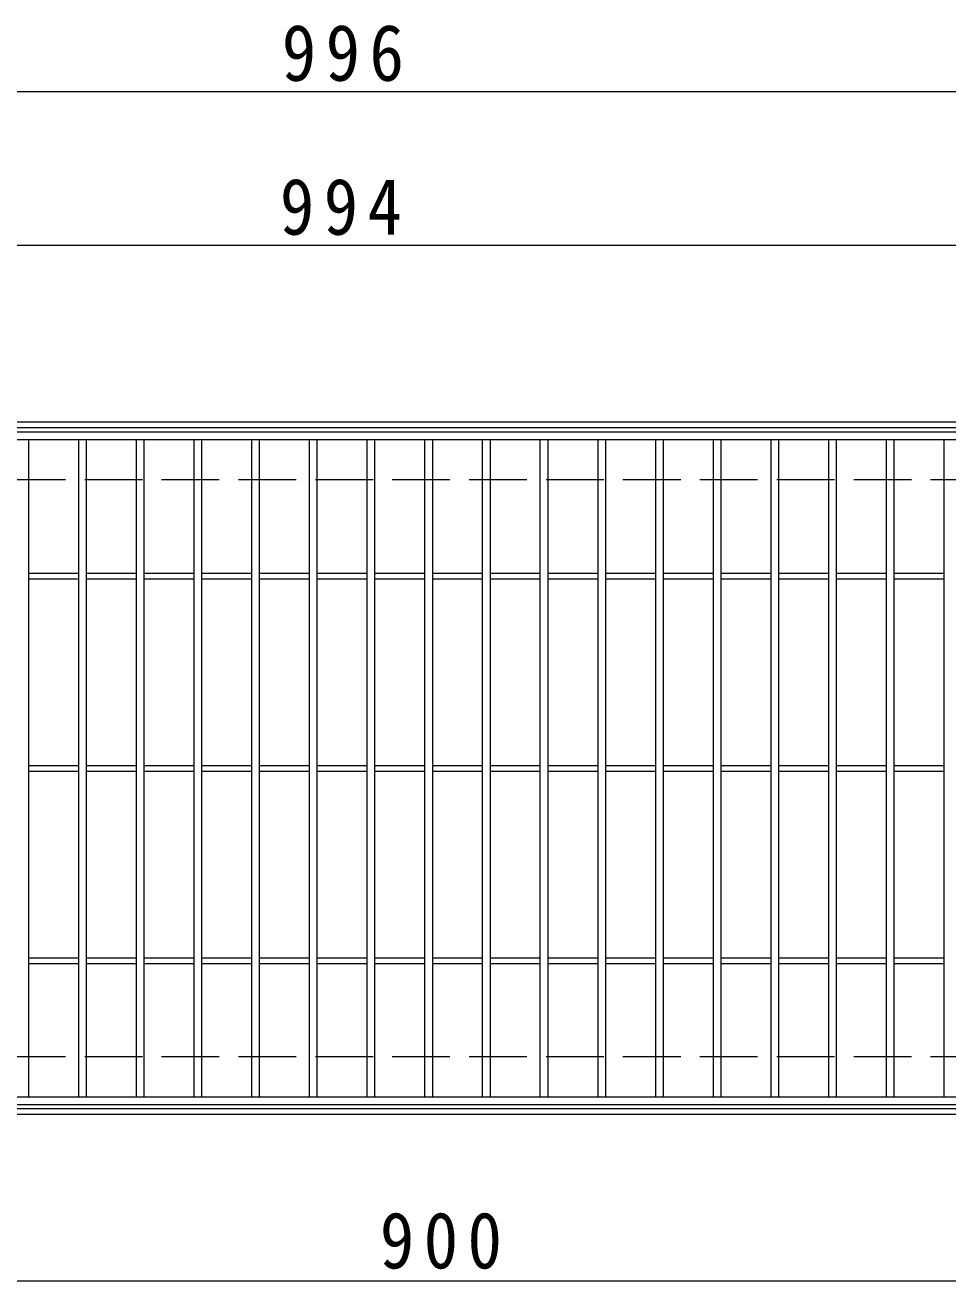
# Model space of a CAD drawing. Units: millimetres on the paper, enlarged 2 times, with parts at other scales. Extents: x -328 to 456, y -387 to 322.
# Drawn here: x -60.5 to 35.5, y 191.3 to 321.9 of the extents above; entities that cross this region are included whole.
import ezdxf

# ---------------------------------------------------------------- set-up
doc = ezdxf.new("R2010")
doc.units = ezdxf.units.MM
doc.header["$LTSCALE"] = 2
doc.linetypes.add('DASHED3', pattern=[4, 3, -1])
for name, color, linetype, lineweight in [('C-1', 2, 'Continuous', 9), ('C-2', 3, 'Continuous', 9), ('C-4', 7, 'Continuous', 9)]:
    doc.layers.add(name, color=color, linetype=linetype, lineweight=lineweight)
doc.styles.add('ＭＳ ゴシック', font='')
doc.styles.get('ＭＳ ゴシック').set_extended_font_data('MS Gothic')

msp = doc.modelspace()

# ---------------------------------------------------------------- linework, layer by layer
at = {"layer": 'C-1'}
for p, q in [((103.719, 280.598), (-157.281, 280.598)), ((103.719, 279.998), (-157.281, 279.998)), ((103.719, 209.198), (-157.281, 209.198)), ((103.719, 208.598), (-157.281, 208.598))]:
    msp.add_line(p, q, dxfattribs=at)
at = {"layer": 'C-1', "linetype": 'DASHED3'}
for p, q in [((103.719, 274.598), (-157.281, 274.598)), ((103.719, 214.598), (-157.281, 214.598))]:
    msp.add_line(p, q, dxfattribs=at)
at = {"layer": 'C-2'}
for p, q in [((-126.881, 278.798), (71.919, 278.798)), ((-60.081, 210.398), (-60.081, 278.798)), ((-54.881, 210.398), (-54.881, 278.798)), ((-54.081, 210.398), (-54.081, 278.798)), ((-48.881, 210.398), (-48.881, 278.798)), ((-48.081, 210.398), (-48.081, 278.798)), ((-42.881, 210.398), (-42.881, 278.798)), ((-42.081, 210.398), (-42.081, 278.798)), ((-36.881, 210.398), (-36.881, 278.798)), ((-36.081, 210.398), (-36.081, 278.798)), ((-30.881, 210.398), (-30.881, 278.798)), ((-30.081, 210.398), (-30.081, 278.798)), ((-24.881, 210.398), (-24.881, 278.798)), ((-24.081, 210.398), (-24.081, 278.798)), ((-18.881, 210.398), (-18.881, 278.798)), ((-18.081, 210.398), (-18.081, 278.798)), ((-12.881, 210.398), (-12.881, 278.798)), ((-12.081, 210.398), (-12.081, 278.798)), ((-6.881, 210.398), (-6.881, 278.798)), ((-6.081, 210.398), (-6.081, 278.798)), ((-0.881, 210.398), (-0.881, 278.798)), ((-0.081, 210.398), (-0.081, 278.798)), ((5.119, 210.398), (5.119, 278.798)), ((5.919, 210.398), (5.919, 278.798)), ((11.119, 210.398), (11.119, 278.798)), ((11.919, 210.398), (11.919, 278.798)), ((17.119, 210.398), (17.119, 278.798)), ((17.919, 210.398), (17.919, 278.798)), ((23.119, 210.398), (23.119, 278.798)), ((23.919, 210.398), (23.919, 278.798)), ((29.119, 210.398), (29.119, 278.798)), ((29.919, 210.398), (29.919, 278.798)), ((35.119, 210.398), (35.119, 278.798)), ((-60.081, 264.898), (-54.881, 264.898)), ((-60.081, 264.298), (-54.881, 264.298)), ((-54.081, 264.898), (-48.881, 264.898)), ((-54.081, 264.298), (-48.881, 264.298)), ((-48.081, 264.898), (-42.881, 264.898)), ((-48.081, 264.298), (-42.881, 264.298)), ((-42.081, 264.898), (-36.881, 264.898)), ((-42.081, 264.298), (-36.881, 264.298)), ((-36.081, 264.898), (-30.881, 264.898)), ((-36.081, 264.298), (-30.881, 264.298)), ((-30.081, 264.898), (-24.881, 264.898)), ((-30.081, 264.298), (-24.881, 264.298)), ((-24.081, 264.898), (-18.881, 264.898)), ((-24.081, 264.298), (-18.881, 264.298)), ((-18.081, 264.898), (-12.881, 264.898)), ((-18.081, 264.298), (-12.881, 264.298)), ((-12.081, 264.898), (-6.881, 264.898)), ((-12.081, 264.298), (-6.881, 264.298)), ((-6.081, 264.898), (-0.881, 264.898)), ((-6.081, 264.298), (-0.881, 264.298)), ((-0.081, 264.898), (5.119, 264.898)), ((-0.081, 264.298), (5.119, 264.298)), ((5.919, 264.898), (11.119, 264.898)), ((5.919, 264.298), (11.119, 264.298)), ((11.919, 264.898), (17.119, 264.898)), ((11.919, 264.298), (17.119, 264.298)), ((17.919, 264.898), (23.119, 264.898)), ((17.919, 264.298), (23.119, 264.298)), ((23.919, 264.898), (29.119, 264.898)), ((23.919, 264.298), (29.119, 264.298)), ((29.919, 264.898), (35.119, 264.898)), ((29.919, 264.298), (35.119, 264.298)), ((-60.081, 244.898), (-54.881, 244.898)), ((-60.081, 244.298), (-54.881, 244.298)), ((-54.081, 244.898), (-48.881, 244.898)), ((-54.081, 244.298), (-48.881, 244.298)), ((-48.081, 244.898), (-42.881, 244.898)), ((-48.081, 244.298), (-42.881, 244.298)), ((-42.081, 244.898), (-36.881, 244.898)), ((-42.081, 244.298), (-36.881, 244.298)), ((-36.081, 244.898), (-30.881, 244.898)), ((-36.081, 244.298), (-30.881, 244.298)), ((-30.081, 244.898), (-24.881, 244.898)), ((-30.081, 244.298), (-24.881, 244.298)), ((-24.081, 244.898), (-18.881, 244.898)), ((-24.081, 244.298), (-18.881, 244.298)), ((-18.081, 244.898), (-12.881, 244.898)), ((-18.081, 244.298), (-12.881, 244.298)), ((-12.081, 244.898), (-6.881, 244.898)), ((-12.081, 244.298), (-6.881, 244.298)), ((-6.081, 244.898), (-0.881, 244.898)), ((-6.081, 244.298), (-0.881, 244.298)), ((-0.081, 244.898), (5.119, 244.898)), ((-0.081, 244.298), (5.119, 244.298)), ((5.919, 244.898), (11.119, 244.898)), ((5.919, 244.298), (11.119, 244.298)), ((11.919, 244.898), (17.119, 244.898)), ((11.919, 244.298), (17.119, 244.298)), ((17.919, 244.898), (23.119, 244.898)), ((17.919, 244.298), (23.119, 244.298)), ((23.919, 244.898), (29.119, 244.898)), ((23.919, 244.298), (29.119, 244.298)), ((29.919, 244.898), (35.119, 244.898)), ((29.919, 244.298), (35.119, 244.298)), ((-60.081, 224.898), (-54.881, 224.898)), ((-54.081, 224.898), (-48.881, 224.898)), ((-48.081, 224.898), (-42.881, 224.898)), ((-42.081, 224.898), (-36.881, 224.898)), ((-36.081, 224.898), (-30.881, 224.898)), ((-30.081, 224.898), (-24.881, 224.898)), ((-24.081, 224.898), (-18.881, 224.898)), ((-18.081, 224.898), (-12.881, 224.898)), ((-12.081, 224.898), (-6.881, 224.898)), ((-6.081, 224.898), (-0.881, 224.898)), ((-0.081, 224.898), (5.119, 224.898)), ((5.919, 224.898), (11.119, 224.898)), ((11.919, 224.898), (17.119, 224.898)), ((17.919, 224.898), (23.119, 224.898)), ((23.919, 224.898), (29.119, 224.898)), ((29.919, 224.898), (35.119, 224.898)), ((-60.081, 224.298), (-54.881, 224.298)), ((-54.081, 224.298), (-48.881, 224.298)), ((-48.081, 224.298), (-42.881, 224.298)), ((-42.081, 224.298), (-36.881, 224.298)), ((-36.081, 224.298), (-30.881, 224.298)), ((-30.081, 224.298), (-24.881, 224.298)), ((-24.081, 224.298), (-18.881, 224.298)), ((-18.081, 224.298), (-12.881, 224.298)), ((-12.081, 224.298), (-6.881, 224.298)), ((-6.081, 224.298), (-0.881, 224.298)), ((-0.081, 224.298), (5.119, 224.298)), ((5.919, 224.298), (11.119, 224.298)), ((11.919, 224.298), (17.119, 224.298)), ((17.919, 224.298), (23.119, 224.298)), ((23.919, 224.298), (29.119, 224.298)), ((29.919, 224.298), (35.119, 224.298)), ((71.919, 210.398), (-126.881, 210.398)), ((71.919, 209.598), (-126.881, 209.598))]:
    msp.add_line(p, q, dxfattribs=at)
msp.add_lwpolyline([(-126.881, 209.598), (-126.881, 279.598), (71.919, 279.598)], dxfattribs=at)
at = {"layer": 'C-4'}
for p, q in [((-157.081, 314.998), (103.919, 314.998)), ((-157.081, 298.998), (103.919, 298.998)), ((-107.081, 191.307), (72.919, 191.307))]:
    msp.add_line(p, q, dxfattribs=at)

# ---------------------------------------------------------------- texts
at = {"layer": 'C-4', "color": 2, "char_height": 5.865, "attachment_point": 7, "style": 'ＭＳ ゴシック'}
for s, insert in [('\\T1.27;\\W0.9;996', (-33.781, 315.998)), ('\\T1.27;\\W0.9;994', (-33.981, 299.998)), ('\\T1.27;\\W0.9;900', (-23.581, 192.507))]:
    msp.add_mtext(s, dxfattribs=dict(at, insert=insert))

doc.saveas('drawing.dxf')
